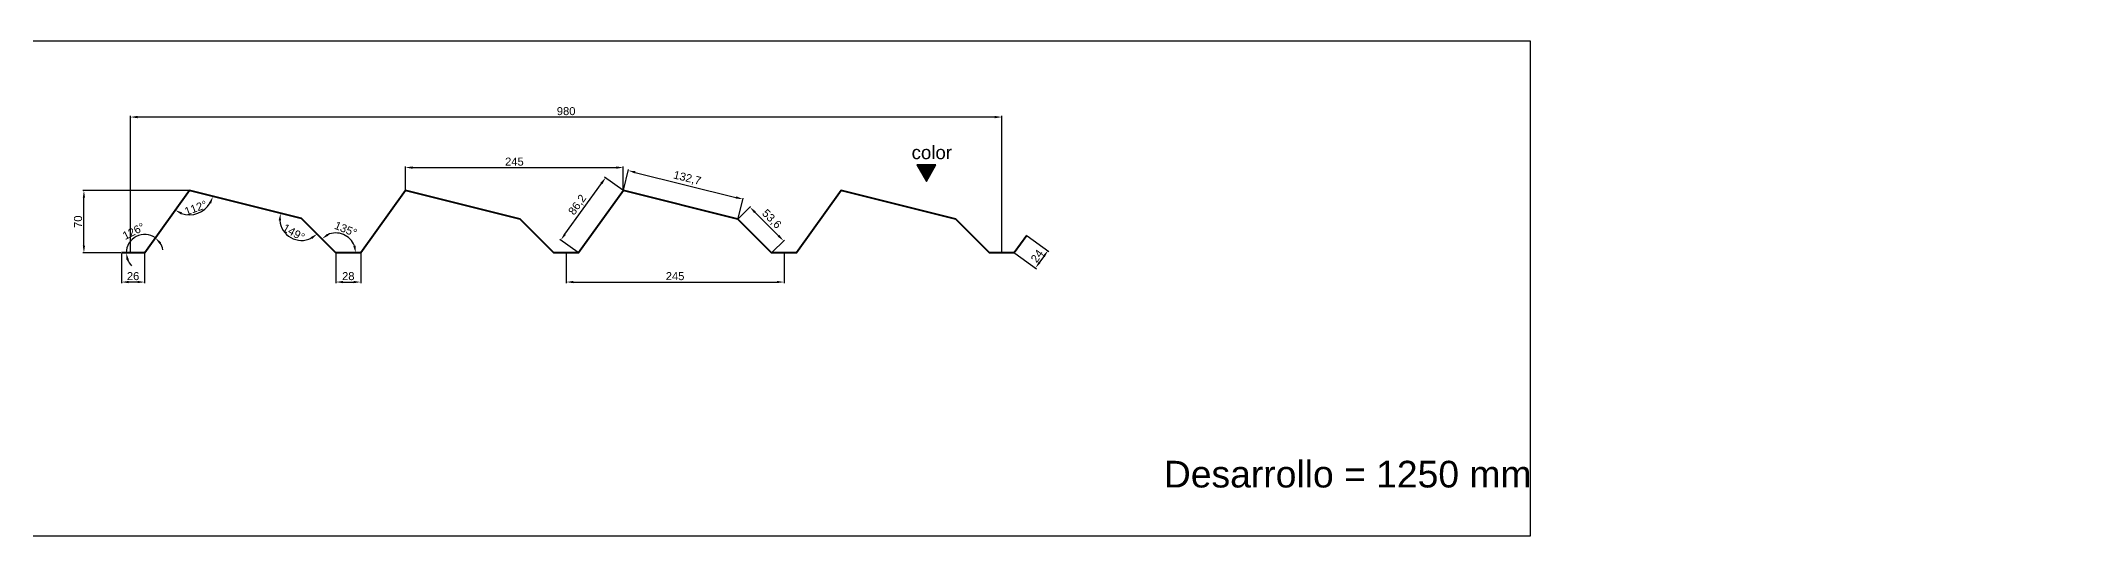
# Model space of a CAD drawing. Header units: millimetres. Extents: x 4334 to 41995838936, y 18500 to 30334.
# Drawn here: x 16485 to 18774, y 26161 to 26719 of the extents above; entities that cross this region are included whole.
import ezdxf

# ---------------------------------------------------------------- set-up
doc = ezdxf.new("R2010")
doc.units = ezdxf.units.MM
doc.layers.add('ANOTACIONES', color=7, linetype='Continuous', plot=False)
doc.layers.add('COTAS1', color=7, linetype='Continuous', lineweight=0)
doc.layers.add('FIBRA NEUTRA', color=1, linetype='Continuous', lineweight=40)
doc.layers.add('RECUADROS', color=253, linetype='Continuous')
doc.styles.get("Standard").update_dxf_attribs({"font": 'arial.ttf'})
doc.dimstyles.new('ISO-25', dxfattribs={"dimtxt": 9, "dimasz": 8, "dimexe": 1.25, "dimexo": 0.625, "dimgap": 2, "dimtad": 1, "dimdec": 1, "dimtxsty": 'Standard', "dimcen": 2.5, "dimadec": 0, "dimazin": 0, "dimtfac": 1, "dimtdec": 1, "dimtmove": 0, "dimatfit": 3, "dimfxl": 1, "dimarcsym": 0})

# ---------------------------------------------------------------- blocks, each defined once
blk = doc.blocks.new('Color superior')
at = {"layer": 'ANOTACIONES'}
h = blk.add_hatch(color=256, dxfattribs=at)
h.dxf.hatch_style = 1
h.paths.add_polyline_path([(10.7, 18.6), (-10.7, 18.6), (0, 0)])
blk.add_lwpolyline([(0, 0), (10.7, 18.6), (-10.7, 18.6)], close=True, dxfattribs=at)
at = {"layer": 'ANOTACIONES', "insert": (-16.7, 40.1), "char_height": 15, "attachment_point": 1}
blk.add_mtext_dynamic_manual_height_columns('color', width=249.804, gutter_width=75, heights=[0], dxfattribs=at)
blk = doc.blocks.new('*D20')
at = {"layer": 'COTAS1', "color": 0, "lineweight": -2, "transparency": 16777216}
for p, q in [((16586, 26480.7), (16586, 26634)), ((17558, 26632.8), (16594, 26632.8)), ((17566, 26480.7), (17566, 26634))]:
    blk.add_line(p, q, dxfattribs=at)
at = {"layer": 'COTAS1', "color": 0, "transparency": 16777216}
for points in [[(16594, 26634.1), (16594, 26631.4), (16586, 26632.8)], [(17558, 26634.1), (17558, 26631.4), (17566, 26632.8)]]:
    blk.add_solid(points, dxfattribs=at)
at = {"layer": 'Defpoints', "color": 0, "transparency": 16777216}
for p in [(16586, 26632.8), (16586, 26480.1), (17566, 26480.1)]:
    blk.add_point(p, dxfattribs=at)
at = {"layer": 'COTAS1', "color": 0, "transparency": 16777216, "insert": (17076, 26639.4), "char_height": 9, "attachment_point": 5}
blk.add_mtext('980', dxfattribs=at)
blk = doc.blocks.new('*D118')
at = {"layer": 'COTAS1', "color": 0, "lineweight": -2, "transparency": 16777216}
for p, q in [((16817, 26479.4), (16817, 26445.9)), ((16845, 26479.4), (16845, 26445.9)), ((16825, 26447.2), (16837, 26447.2))]:
    blk.add_line(p, q, dxfattribs=at)
at = {"layer": 'COTAS1', "color": 0, "transparency": 16777216}
for points in [[(16825, 26448.5), (16825, 26445.9), (16817, 26447.2)], [(16837, 26448.5), (16837, 26445.9), (16845, 26447.2)]]:
    blk.add_solid(points, dxfattribs=at)
at = {"layer": 'Defpoints', "color": 0, "transparency": 16777216}
for p in [(16817, 26480.1), (16845, 26480.1), (16845, 26447.2)]:
    blk.add_point(p, dxfattribs=at)
at = {"layer": 'COTAS1', "color": 0, "transparency": 16777216, "insert": (16831, 26453.8), "char_height": 9, "attachment_point": 5}
blk.add_mtext('28', dxfattribs=at)
blk = doc.blocks.new('*D119')
at = {"layer": 'COTAS1', "color": 0, "lineweight": -2, "transparency": 16777216}
for p, q in [((16576, 26479.4), (16576, 26445.9)), ((16602, 26479.4), (16602, 26445.9)), ((16594, 26447.2), (16584, 26447.2))]:
    blk.add_line(p, q, dxfattribs=at)
at = {"layer": 'COTAS1', "color": 0, "transparency": 16777216}
for points in [[(16584, 26448.5), (16584, 26445.9), (16576, 26447.2)], [(16594, 26448.5), (16594, 26445.9), (16602, 26447.2)]]:
    blk.add_solid(points, dxfattribs=at)
at = {"layer": 'Defpoints', "color": 0, "transparency": 16777216}
for p in [(16576, 26480.1), (16602, 26480.1), (16576, 26447.2)]:
    blk.add_point(p, dxfattribs=at)
at = {"layer": 'COTAS1', "color": 0, "transparency": 16777216, "insert": (16589, 26453.8), "char_height": 9, "attachment_point": 5}
blk.add_mtext('26', dxfattribs=at)
blk = doc.blocks.new('*D120')
at = {"layer": 'COTAS1', "color": 0, "lineweight": -2, "transparency": 16777216}
for p, q in [((16651.7, 26550.1), (16532.5, 26550.1)), ((16533.7, 26488.1), (16533.7, 26542.1)), ((16575.4, 26480.1), (16532.5, 26480.1))]:
    blk.add_line(p, q, dxfattribs=at)
at = {"layer": 'COTAS1', "color": 0, "transparency": 16777216}
for points in [[(16532.4, 26542.1), (16535, 26542.1), (16533.7, 26550.1)], [(16532.4, 26488.1), (16535, 26488.1), (16533.7, 26480.1)]]:
    blk.add_solid(points, dxfattribs=at)
at = {"layer": 'Defpoints', "color": 0, "transparency": 16777216}
for p in [(16533.7, 26550.1), (16652.3, 26550.1), (16576, 26480.1)]:
    blk.add_point(p, dxfattribs=at)
at = {"layer": 'COTAS1', "color": 0, "transparency": 16777216, "insert": (16527.1, 26515.1), "char_height": 9, "attachment_point": 5, "rotation": 90}
blk.add_mtext('70', dxfattribs=at)
blk = doc.blocks.new('*D121')
at = {"layer": 'COTAS1', "color": 0, "lineweight": -2, "transparency": 16777216}
for p, q in [((17594.5, 26499.2), (17618.8, 26481.7)), ((17580.5, 26479.7), (17604.8, 26462.2)), ((17613.1, 26476), (17608.4, 26469.5))]:
    blk.add_line(p, q, dxfattribs=at)
at = {"layer": 'COTAS1', "color": 0, "transparency": 16777216}
for points in [[(17607.4, 26470.3), (17609.5, 26468.7), (17603.8, 26463)], [(17612, 26476.7), (17614.2, 26475.2), (17617.8, 26482.5)]]:
    blk.add_solid(points, dxfattribs=at)
at = {"layer": 'Defpoints', "color": 0, "transparency": 16777216}
for p in [(17594, 26499.5), (17580, 26480.1), (17603.8, 26463)]:
    blk.add_point(p, dxfattribs=at)
at = {"layer": 'COTAS1', "color": 0, "transparency": 16777216, "insert": (17605.5, 26476.5), "char_height": 9, "attachment_point": 5, "rotation": 54.2863}
blk.add_mtext('24', dxfattribs=at)
blk = doc.blocks.new('*D122')
at = {"layer": 'COTAS1', "color": 0, "lineweight": -2, "transparency": 16777216}
for p, q in [((16895.3, 26550.7), (16895.3, 26577.2)), ((17140.3, 26550.7), (17140.3, 26577.2)), ((16903.3, 26576), (17132.3, 26576))]:
    blk.add_line(p, q, dxfattribs=at)
at = {"layer": 'COTAS1', "color": 0, "transparency": 16777216}
for points in [[(16903.3, 26577.3), (16903.3, 26574.6), (16895.3, 26576)], [(17132.3, 26577.3), (17132.3, 26574.6), (17140.3, 26576)]]:
    blk.add_solid(points, dxfattribs=at)
at = {"layer": 'Defpoints', "color": 0, "transparency": 16777216}
for p in [(17140.3, 26576), (16895.3, 26550.1), (17140.3, 26550.1)]:
    blk.add_point(p, dxfattribs=at)
at = {"layer": 'COTAS1', "color": 0, "transparency": 16777216, "insert": (17017.8, 26582.6), "char_height": 9, "attachment_point": 5}
blk.add_mtext('245', dxfattribs=at)
blk = doc.blocks.new('*D123')
at = {"layer": 'COTAS1', "color": 0, "lineweight": -2, "transparency": 16777216}
for p, q in [((17076, 26479.4), (17076, 26445.9)), ((17321, 26479.4), (17321, 26445.9)), ((17084, 26447.2), (17313, 26447.2))]:
    blk.add_line(p, q, dxfattribs=at)
at = {"layer": 'COTAS1', "color": 0, "transparency": 16777216}
for points in [[(17084, 26448.5), (17084, 26445.9), (17076, 26447.2)], [(17313, 26448.5), (17313, 26445.9), (17321, 26447.2)]]:
    blk.add_solid(points, dxfattribs=at)
at = {"layer": 'Defpoints', "color": 0, "transparency": 16777216}
for p in [(17076, 26480.1), (17321, 26480.1), (17321, 26447.2)]:
    blk.add_point(p, dxfattribs=at)
at = {"layer": 'COTAS1', "color": 0, "transparency": 16777216, "insert": (17198.5, 26453.8), "char_height": 9, "attachment_point": 5}
blk.add_mtext('245', dxfattribs=at)
blk = doc.blocks.new('*D124')
at = {"layer": 'COTAS1', "color": 0, "lineweight": -2, "transparency": 16777216}
for p, q in [((17074.6, 26501), (17115.6, 26558)), ((17139.8, 26550.4), (17119.3, 26565.2)), ((17089.5, 26480.4), (17068.9, 26495.2))]:
    blk.add_line(p, q, dxfattribs=at)
at = {"layer": 'COTAS1', "color": 0, "transparency": 16777216}
for points in [[(17114.5, 26558.8), (17116.7, 26557.2), (17120.3, 26564.5)], [(17073.6, 26501.7), (17075.7, 26500.2), (17070, 26494.5)]]:
    blk.add_solid(points, dxfattribs=at)
at = {"layer": 'Defpoints', "color": 0, "transparency": 16777216}
for p in [(17120.3, 26564.5), (17140.3, 26550.1), (17090, 26480.1)]:
    blk.add_point(p, dxfattribs=at)
at = {"layer": 'COTAS1', "color": 0, "transparency": 16777216, "insert": (17089.1, 26533.8), "char_height": 9, "attachment_point": 5, "rotation": 54.2863}
blk.add_mtext('86,2', dxfattribs=at)
blk = doc.blocks.new('*D125')
at = {"layer": 'COTAS1', "color": 0, "lineweight": -2, "transparency": 16777216}
for p, q in [((17140.5, 26550.7), (17146.3, 26573.8)), ((17153.7, 26570.6), (17267, 26542.4)), ((17269.3, 26518.5), (17275.1, 26541.7))]:
    blk.add_line(p, q, dxfattribs=at)
at = {"layer": 'COTAS1', "color": 0, "transparency": 16777216}
for points in [[(17154, 26571.9), (17153.4, 26569.3), (17146, 26572.6)], [(17267.3, 26543.7), (17266.7, 26541.1), (17274.8, 26540.4)]]:
    blk.add_solid(points, dxfattribs=at)
at = {"layer": 'Defpoints', "color": 0, "transparency": 16777216}
for p in [(17140.3, 26550.1), (17274.8, 26540.4), (17269.1, 26517.9)]:
    blk.add_point(p, dxfattribs=at)
at = {"layer": 'COTAS1', "color": 0, "transparency": 16777216, "insert": (17212.1, 26563.7), "char_height": 9, "attachment_point": 5, "rotation": 346}
blk.add_mtext('132,7', dxfattribs=at)
blk = doc.blocks.new('*D126')
at = {"layer": 'COTAS1', "color": 0, "lineweight": -2, "transparency": 16777216}
for p, q in [((17269.6, 26518.4), (17283.5, 26532.3)), ((17288.3, 26525.8), (17314.9, 26499.2)), ((17307.5, 26480.5), (17321.4, 26494.4))]:
    blk.add_line(p, q, dxfattribs=at)
at = {"layer": 'COTAS1', "color": 0, "transparency": 16777216}
for points in [[(17289.3, 26526.7), (17287.4, 26524.8), (17282.7, 26531.4)], [(17315.8, 26500.2), (17313.9, 26498.3), (17320.5, 26493.6)]]:
    blk.add_solid(points, dxfattribs=at)
at = {"layer": 'Defpoints', "color": 0, "transparency": 16777216}
for p in [(17269.1, 26517.9), (17320.5, 26493.6), (17307, 26480.1)]:
    blk.add_point(p, dxfattribs=at)
at = {"layer": 'COTAS1', "color": 0, "transparency": 16777216, "insert": (17306.8, 26517.7), "char_height": 9, "attachment_point": 5, "rotation": 314.9895}
blk.add_mtext('53,6', dxfattribs=at)
blk = doc.blocks.new('*D127')
at = {"layer": 'COTAS1', "color": 0, "lineweight": -2, "transparency": 16777216}
for start, end in [(54.2863, 180), (9.6918, 31.989), (202.2973, 224.5945)]:
    blk.add_arc((16602, 26480.1), 20.7, start, end, dxfattribs=at)
at = {"layer": 'COTAS1', "color": 0, "transparency": 16777216}
for points in [[(16618.6, 26490.1), (16620.5, 26491.9), (16614.1, 26496.9)], [(16581.6, 26471.9), (16584.2, 26472.5), (16581.3, 26480.1)]]:
    blk.add_solid(points, dxfattribs=at)
at = {"layer": 'Defpoints', "color": 0, "transparency": 16777216}
for p in [(16652.3, 26550.1), (16599.8, 26500.6), (16576, 26480.1), (16602, 26480.1), (16602, 26480.1)]:
    blk.add_point(p, dxfattribs=at)
at = {"layer": 'COTAS1', "color": 0, "transparency": 16777216, "insert": (16589.6, 26504.3), "char_height": 9, "attachment_point": 5, "rotation": 27.1431}
blk.add_mtext('126°', dxfattribs=at)
blk = doc.blocks.new('*D128')
at = {"layer": 'COTAS1', "color": 0, "lineweight": -2, "transparency": 16777216}
blk.add_arc((16652.3, 26550.1), 27.2, 251.1883, 329.098, dxfattribs=at)
at = {"layer": 'COTAS1', "color": 0, "transparency": 16777216}
for points in [[(16674.5, 26536.6), (16676.9, 26535.6), (16678.8, 26543.5)], [(16643, 26523.1), (16644.2, 26525.5), (16636.5, 26528)]]:
    blk.add_solid(points, dxfattribs=at)
at = {"layer": 'Defpoints', "color": 0, "transparency": 16777216}
for p in [(16652.3, 26550.1), (16652.3, 26550.1), (16653.1, 26522.8), (16778.5, 26518.6), (16602, 26480.1)]:
    blk.add_point(p, dxfattribs=at)
at = {"layer": 'COTAS1', "color": 0, "transparency": 16777216, "insert": (16659.5, 26530.6), "char_height": 9, "attachment_point": 5, "rotation": 20.1431}
blk.add_mtext('112°', dxfattribs=at)
blk = doc.blocks.new('*D129')
at = {"layer": 'COTAS1', "color": 0, "lineweight": -2, "transparency": 16777216}
blk.add_arc((16778.5, 26518.6), 24.6, 184.7449, 296.2445, dxfattribs=at)
at = {"layer": 'COTAS1', "color": 0, "transparency": 16777216}
for points in [[(16752.7, 26516.7), (16755.3, 26516.5), (16754.7, 26524.5)], [(16788.6, 26497.7), (16790.1, 26495.5), (16795.8, 26501.2)]]:
    blk.add_solid(points, dxfattribs=at)
at = {"layer": 'Defpoints', "color": 0, "transparency": 16777216}
for p in [(16652.3, 26550.1), (16778.5, 26518.6), (16778.5, 26518.6), (16758.5, 26504.3), (16817, 26480.1)]:
    blk.add_point(p, dxfattribs=at)
at = {"layer": 'COTAS1', "color": 0, "transparency": 16777216, "insert": (16769.6, 26503), "char_height": 9, "attachment_point": 5, "rotation": 330.4947}
blk.add_mtext('149°', dxfattribs=at)
blk = doc.blocks.new('*D130')
at = {"layer": 'COTAS1', "color": 0, "lineweight": -2, "transparency": 16777216}
blk.add_arc((16817, 26480.1), 22.3, 20.6835, 114.306, dxfattribs=at)
at = {"layer": 'COTAS1', "color": 0, "transparency": 16777216}
for points in [[(16808.6, 26499.3), (16807.1, 26501.5), (16801.3, 26495.8)], [(16839.2, 26488.2), (16836.6, 26487.7), (16839.3, 26480.1)]]:
    blk.add_solid(points, dxfattribs=at)
at = {"layer": 'Defpoints', "color": 0, "transparency": 16777216}
for p in [(16778.5, 26518.6), (16832.8, 26495.8), (16817, 26480.1), (16817, 26480.1), (16845, 26480.1)]:
    blk.add_point(p, dxfattribs=at)
at = {"layer": 'COTAS1', "color": 0, "transparency": 16777216, "insert": (16828.1, 26506.7), "char_height": 9, "attachment_point": 5, "rotation": 337.4947}
blk.add_mtext('135°', dxfattribs=at)

msp = doc.modelspace()

# ---------------------------------------------------------------- linework, layer by layer
at = {"layer": 'FIBRA NEUTRA'}
msp.add_lwpolyline([(17594.03, 26499.54), (17580.02, 26480.05), (17552.02, 26480.05), (17514.15, 26517.94), (17385.35, 26550.05), (17335.02, 26480.05), (17307.02, 26480.05), (17269.15, 26517.94), (17140.35, 26550.05), (17090.02, 26480.05), (17062.02, 26480.05), (17024.15, 26517.94), (16895.35, 26550.05), (16845.02, 26480.05), (16817.02, 26480.05), (16778.48, 26518.6), (16652.35, 26550.05), (16602.02, 26480.05), (16576.02, 26480.05)], dxfattribs=at)
at = {"layer": 'RECUADROS', "color": 0, "lineweight": 30}
msp.add_lwpolyline([(16339.79, 26718.67), (18160.05, 26718.67), (18160.05, 26161.21), (16339.79, 26161.21)], close=True, dxfattribs=at)

# ---------------------------------------------------------------- block references
at = {"layer": 'ANOTACIONES'}
msp.add_blockref('Color superior', (17481.21, 26560.32), dxfattribs=at)

# ---------------------------------------------------------------- texts
at = {"layer": 'ANOTACIONES', "insert": (17748.22, 26246.12), "char_height": 30, "attachment_point": 1}
msp.add_mtext_dynamic_manual_height_columns('Desarrollo = 1250 mm', width=6765.1618, gutter_width=150, heights=[0], dxfattribs=at)

# ---------------------------------------------------------------- dimensions: what is measured, and where the dimension line sits
at = {"layer": 'COTAS1'}
for base, p1, p2, picture, middle in [((16586.02, 26632.76), (17566.02, 26480.05), (16586.02, 26480.05), '*D20', (17076.02, 26639.36)), ((17140.35, 26575.98), (16895.35, 26550.05), (17140.35, 26550.05), '*D122', (17017.85, 26582.57)), ((16576.02, 26447.2), (16602.02, 26480.05), (16576.02, 26480.05), '*D119', (16589.02, 26453.79)), ((16845.02, 26447.2), (16817.02, 26480.05), (16845.02, 26480.05), '*D118', (16831.02, 26453.79)), ((17321.02, 26447.2), (17076.02, 26480.05), (17321.02, 26480.05), '*D123', (17198.52, 26453.79))]:
    dim = msp.add_linear_dim(base=base, p1=p1, p2=p2, dimstyle='ISO-25', dxfattribs=at)
    dim.commit()
    dim.dimension.update_dxf_attribs({"geometry": picture, "text_midpoint": middle})
for p1, p2, distance, picture, middle in [((17090.02, 26480.05), (17140.35, 26550.05), 24.7, '*D124', (17089.11, 26533.8)), ((17140.35, 26550.05), (17269.15, 26517.94), 23.19, '*D125', (17212.15, 26563.68)), ((17269.15, 26517.94), (17307.02, 26480.05), 19.1, '*D126', (17306.83, 26517.74)), ((17594.03, 26499.54), (17580.02, 26480.05), 29.25, '*D121', (17605.48, 26476.53))]:
    dim = msp.add_aligned_dim(p1=p1, p2=p2, distance=distance, dimstyle='ISO-25', dxfattribs=at)
    dim.commit()
    dim.dimension.update_dxf_attribs({"geometry": picture, "text_midpoint": middle})
dim = msp.add_linear_dim(base=(16533.71, 26550.05), p1=(16576.02, 26480.05), p2=(16652.35, 26550.05), angle=90, dimstyle='ISO-25', dxfattribs=at)
dim.commit()
dim.dimension.update_dxf_attribs({"geometry": '*D120', "text_midpoint": (16527.12, 26515.05)})
for base, line1, line2, picture, middle in [((16599.79, 26500.62), ((16652.35, 26550.05), (16602.02, 26480.05)), ((16602.02, 26480.05), (16576.02, 26480.05)), '*D127', (16589.57, 26504.33)), ((16653.07, 26522.85), ((16778.48, 26518.6), (16652.35, 26550.05)), ((16652.35, 26550.05), (16602.02, 26480.05)), '*D128', (16659.47, 26530.62)), ((16758.53, 26504.28), ((16817.02, 26480.05), (16778.48, 26518.6)), ((16778.48, 26518.6), (16652.35, 26550.05)), '*D129', (16769.64, 26502.97)), ((16832.78, 26495.81), ((16817.02, 26480.05), (16778.48, 26518.6)), ((16845.02, 26480.05), (16817.02, 26480.05)), '*D130', (16828.08, 26506.73))]:
    dim = msp.add_angular_dim_2l(base=base, line1=line1, line2=line2, dimstyle='ISO-25', dxfattribs=at)
    dim.commit()
    dim.dimension.update_dxf_attribs({"geometry": picture, "text_midpoint": middle})

doc.saveas('drawing.dxf')
